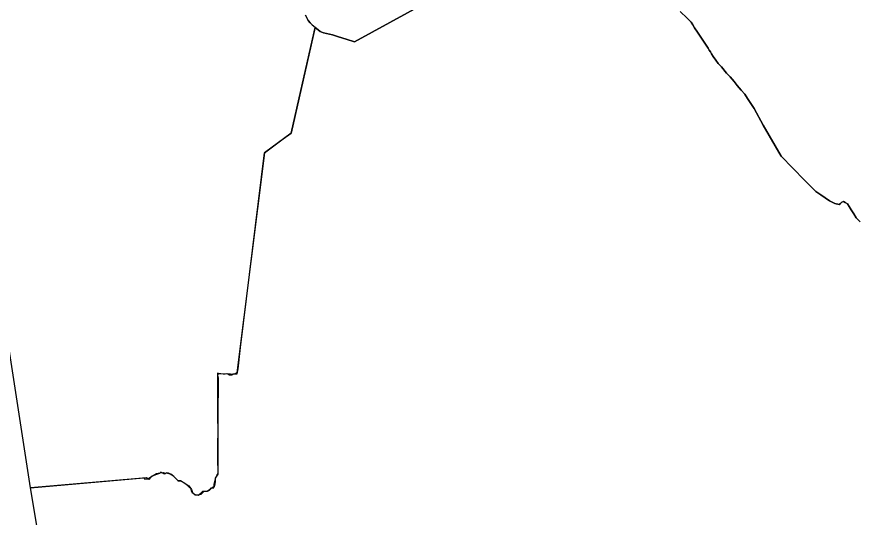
# Model space of a CAD drawing. Header units: inches. Extents: x 33.9 to 41.9, y -4.8 to 5.4.
# Drawn here: x 37.679 to 38.417, y -3.206 to -2.767 of the extents above; entities that cross this region are included whole.
import ezdxf

# ---------------------------------------------------------------- set-up
doc = ezdxf.new("R2010")
doc.units = ezdxf.units.IN
doc.header["$MEASUREMENT"] = 0
doc.layers.add('Counties', color=7, linetype='Continuous')

msp = doc.modelspace()

# ---------------------------------------------------------------- linework, layer by layer
at = {"layer": 'Counties'}
for points in [[(37.69965, -3.23205), (37.69092, -3.17988), (37.7901, -3.17101), (37.7911, -3.17224), (37.79359, -3.172), (37.79632, -3.17002), (37.80129, -3.16731), (37.80428, -3.16657), (37.80751, -3.16633), (37.8085, -3.16682), (37.80975, -3.16657), (37.81447, -3.16781), (37.82018, -3.17347), (37.82242, -3.17347), (37.82614, -3.17569), (37.82962, -3.17816), (37.83211, -3.18111), (37.83285, -3.18382), (37.83484, -3.18604), (37.83807, -3.18604), (37.84055, -3.1853), (37.84279, -3.18309), (37.84602, -3.18284), (37.84777, -3.18185), (37.84951, -3.17988), (37.85175, -3.17964), (37.852, -3.17693), (37.85324, -3.17076), (37.85449, -3.1683), (37.85548, -3.16731), (37.85525, -3.15351), (37.85556, -3.08353), (37.85506, -3.08107), (37.85556, -3.07983), (37.86376, -3.07934), (37.86848, -3.08008), (37.87197, -3.07983), (37.87296, -3.0754), (37.87497, -3.05667), (37.89592, -2.8858), (37.91241, -2.87357), (37.91952, -2.86868), (37.92943, -2.82465), (37.9404, -2.77597), (37.94302, -2.77807), (37.94483, -2.77938), (37.94764, -2.7807), (37.95557, -2.7825), (37.96102, -2.78414), (37.96779, -2.78627), (37.97506, -2.78856), (38.099, -2.72037)], [(37.69965, -3.23205), (37.69092, -3.17988), (37.7901, -3.17101), (37.7911, -3.17224), (37.79359, -3.172), (37.79632, -3.17002), (37.80129, -3.16731), (37.80428, -3.16657), (37.80751, -3.16633), (37.8085, -3.16682), (37.80975, -3.16657), (37.81447, -3.16781), (37.82018, -3.17347), (37.82242, -3.17347), (37.82614, -3.17569), (37.82962, -3.17816), (37.83211, -3.18111), (37.83285, -3.18382), (37.83484, -3.18604), (37.83807, -3.18604), (37.84055, -3.1853), (37.84279, -3.18309), (37.84602, -3.18284), (37.84777, -3.18185), (37.84951, -3.17988), (37.85175, -3.17964), (37.852, -3.17693), (37.85324, -3.17076), (37.85449, -3.1683), (37.85548, -3.16731), (37.85525, -3.15351), (37.85556, -3.08353), (37.85506, -3.08107), (37.85556, -3.07983), (37.86376, -3.07934), (37.86848, -3.08008), (37.87197, -3.07983), (37.87296, -3.0754), (37.87497, -3.05667), (37.89592, -2.8858), (37.91241, -2.87357), (37.91952, -2.86868), (37.92943, -2.82465), (37.9404, -2.77597), (37.94302, -2.77807), (37.94483, -2.77938), (37.94764, -2.7807), (37.95557, -2.7825), (37.96102, -2.78414), (37.96779, -2.78627), (37.97506, -2.78856), (38.099, -2.72037)], [(38.099, -2.72037), (37.97506, -2.78856), (37.96779, -2.78627), (37.96102, -2.78414), (37.95557, -2.7825), (37.94764, -2.7807), (37.94483, -2.77938), (37.94302, -2.77807), (37.9404, -2.77597), (37.94049, -2.77562), (37.93955, -2.77529), (37.93786, -2.77355), (37.93609, -2.77195), (37.9344, -2.76973), (37.93316, -2.76759), (37.93201, -2.76506)], [(38.099, -2.72037), (37.97506, -2.78856), (37.96779, -2.78627), (37.96102, -2.78414), (37.95557, -2.7825), (37.94764, -2.7807), (37.94483, -2.77938), (37.94302, -2.77807), (37.9404, -2.77597), (37.94049, -2.77562), (37.93955, -2.77529), (37.93786, -2.77355), (37.93609, -2.77195), (37.9344, -2.76973), (37.93316, -2.76759), (37.93201, -2.76506)], [(37.93201, -2.76506), (37.93316, -2.76759), (37.9344, -2.76973), (37.93609, -2.77195), (37.93786, -2.77355), (37.94049, -2.77562), (37.91952, -2.86868), (37.89592, -2.8858), (37.87172, -3.07903), (37.86994, -3.07988), (37.86825, -3.08011), (37.86732, -3.08087), (37.8654, -3.08087), (37.86393, -3.08018), (37.86285, -3.07965), (37.86162, -3.08003), (37.85977, -3.08011), (37.85761, -3.07988), (37.85584, -3.07957), (37.85483, -3.07922), (37.85507, -3.16789), (37.85406, -3.16965), (37.85268, -3.17141), (37.85268, -3.17401), (37.85244, -3.17645), (37.8519, -3.17905), (37.85013, -3.17959), (37.84828, -3.18119), (37.84705, -3.18226), (37.84566, -3.18288), (37.84358, -3.18288), (37.84165, -3.18311), (37.83926, -3.1854), (37.83795, -3.18639), (37.8351, -3.18578), (37.83302, -3.18441), (37.83209, -3.18234), (37.83132, -3.18012), (37.83055, -3.17989), (37.82893, -3.17813), (37.82731, -3.17683), (37.82562, -3.17569), (37.82307, -3.17385), (37.82037, -3.17393), (37.81999, -3.17347), (37.81891, -3.17217), (37.81814, -3.17156), (37.81714, -3.17049), (37.81644, -3.1698), (37.81529, -3.16888), (37.81413, -3.1685), (37.8129, -3.16758), (37.81182, -3.16682), (37.81051, -3.16667), (37.80842, -3.16766), (37.80526, -3.16605), (37.80403, -3.16712), (37.80218, -3.16766), (37.7991, -3.16904), (37.7972, -3.16964), (37.79593, -3.17079), (37.79455, -3.1724), (37.79254, -3.17087), (37.69092, -3.17988), (37.67199, -3.05808)], [(37.93201, -2.76506), (37.93316, -2.76759), (37.9344, -2.76973), (37.93609, -2.77195), (37.93786, -2.77355), (37.94049, -2.77562), (37.91952, -2.86868), (37.89592, -2.8858), (37.87172, -3.07903), (37.86994, -3.07988), (37.86825, -3.08011), (37.86732, -3.08087), (37.8654, -3.08087), (37.86393, -3.08018), (37.86285, -3.07965), (37.86162, -3.08003), (37.85977, -3.08011), (37.85761, -3.07988), (37.85584, -3.07957), (37.85483, -3.07922), (37.85507, -3.16789), (37.85406, -3.16965), (37.85268, -3.17141), (37.85268, -3.17401), (37.85244, -3.17645), (37.8519, -3.17905), (37.85013, -3.17959), (37.84828, -3.18119), (37.84705, -3.18226), (37.84566, -3.18288), (37.84358, -3.18288), (37.84165, -3.18311), (37.83926, -3.1854), (37.83795, -3.18639), (37.8351, -3.18578), (37.83302, -3.18441), (37.83209, -3.18234), (37.83132, -3.18012), (37.83055, -3.17989), (37.82893, -3.17813), (37.82731, -3.17683), (37.82562, -3.17569), (37.82307, -3.17385), (37.82037, -3.17393), (37.81999, -3.17347), (37.81891, -3.17217), (37.81814, -3.17156), (37.81714, -3.17049), (37.81644, -3.1698), (37.81529, -3.16888), (37.81413, -3.1685), (37.8129, -3.16758), (37.81182, -3.16682), (37.81051, -3.16667), (37.80842, -3.16766), (37.80526, -3.16605), (37.80403, -3.16712), (37.80218, -3.16766), (37.7991, -3.16904), (37.7972, -3.16964), (37.79593, -3.17079), (37.79455, -3.1724), (37.79254, -3.17087), (37.69092, -3.17988), (37.67199, -3.05808)], [(38.41841, -2.94635), (38.41635, -2.94445), (38.41502, -2.94285), (38.41282, -2.93949), (38.41046, -2.93598), (38.40884, -2.93291), (38.40722, -2.93058), (38.40531, -2.92941), (38.40369, -2.92868), (38.40236, -2.92926), (38.40104, -2.93029), (38.39986, -2.93131), (38.39632, -2.93043), (38.39397, -2.92912), (38.39161, -2.92809), (38.38381, -2.92284), (38.37939, -2.91991), (38.36967, -2.90998), (38.3492, -2.88895), (38.33331, -2.86163), (38.32536, -2.84702), (38.31947, -2.83811), (38.31726, -2.83431), (38.31402, -2.83081), (38.31064, -2.82686), (38.30799, -2.82336), (38.3043, -2.81912), (38.30121, -2.81591), (38.2968, -2.81036), (38.294, -2.80758), (38.29179, -2.80451), (38.28958, -2.8013), (38.28811, -2.79896), (38.28723, -2.79736), (38.28605, -2.79589), (38.28502, -2.79414), (38.27589, -2.78012), (38.27324, -2.77632), (38.27162, -2.77369), (38.27015, -2.77135), (38.26662, -2.76785), (38.26043, -2.76186)], [(38.26043, -2.76186), (38.26662, -2.76785), (38.27015, -2.77135), (38.27162, -2.77369), (38.27324, -2.77632), (38.27589, -2.78012), (38.28502, -2.79414), (38.28605, -2.79589), (38.28723, -2.79736), (38.28811, -2.79896), (38.28958, -2.8013), (38.29179, -2.80451), (38.294, -2.80758), (38.2968, -2.81036), (38.30121, -2.81591), (38.3043, -2.81912), (38.30799, -2.82336), (38.31064, -2.82686), (38.31402, -2.83081), (38.31726, -2.83431), (38.31947, -2.83811), (38.32536, -2.84702), (38.33331, -2.86163), (38.3492, -2.88895), (38.36967, -2.90998), (38.37939, -2.91991), (38.38381, -2.92284), (38.39161, -2.92809), (38.39397, -2.92912), (38.39632, -2.93043), (38.39986, -2.93131), (38.40104, -2.93029), (38.40236, -2.92926), (38.40369, -2.92868), (38.40531, -2.92941), (38.40722, -2.93058), (38.40884, -2.93291), (38.41046, -2.93598), (38.41282, -2.93949), (38.41502, -2.94285), (38.41635, -2.94445), (38.41841, -2.94635)], [(38.41841, -2.94635), (38.41635, -2.94445), (38.41502, -2.94285), (38.41282, -2.93949), (38.41046, -2.93598), (38.40884, -2.93291), (38.40722, -2.93058), (38.40531, -2.92941), (38.40369, -2.92868), (38.40236, -2.92926), (38.40104, -2.93029), (38.39986, -2.93131), (38.39632, -2.93043), (38.39397, -2.92912), (38.39161, -2.92809), (38.38381, -2.92284), (38.37939, -2.91991), (38.36967, -2.90998), (38.3492, -2.88895), (38.33331, -2.86163), (38.32536, -2.84702), (38.31947, -2.83811), (38.31726, -2.83431), (38.31402, -2.83081), (38.31064, -2.82686), (38.30799, -2.82336), (38.3043, -2.81912), (38.30121, -2.81591), (38.2968, -2.81036), (38.294, -2.80758), (38.29179, -2.80451), (38.28958, -2.8013), (38.28811, -2.79896), (38.28723, -2.79736), (38.28605, -2.79589), (38.28502, -2.79414), (38.27589, -2.78012), (38.27324, -2.77632), (38.27162, -2.77369), (38.27015, -2.77135), (38.26662, -2.76785), (38.26043, -2.76186)], [(38.26043, -2.76186), (38.26662, -2.76785), (38.27015, -2.77135), (38.27162, -2.77369), (38.27324, -2.77632), (38.27589, -2.78012), (38.28502, -2.79414), (38.28605, -2.79589), (38.28723, -2.79736), (38.28811, -2.79896), (38.28958, -2.8013), (38.29179, -2.80451), (38.294, -2.80758), (38.2968, -2.81036), (38.30121, -2.81591), (38.3043, -2.81912), (38.30799, -2.82336), (38.31064, -2.82686), (38.31402, -2.83081), (38.31726, -2.83431), (38.31947, -2.83811), (38.32536, -2.84702), (38.33331, -2.86163), (38.3492, -2.88895), (38.36967, -2.90998), (38.37939, -2.91991), (38.38381, -2.92284), (38.39161, -2.92809), (38.39397, -2.92912), (38.39632, -2.93043), (38.39986, -2.93131), (38.40104, -2.93029), (38.40236, -2.92926), (38.40369, -2.92868), (38.40531, -2.92941), (38.40722, -2.93058), (38.40884, -2.93291), (38.41046, -2.93598), (38.41282, -2.93949), (38.41502, -2.94285), (38.41635, -2.94445), (38.41841, -2.94635)]]:
    msp.add_lwpolyline(points, dxfattribs=at)

doc.saveas('drawing.dxf')
